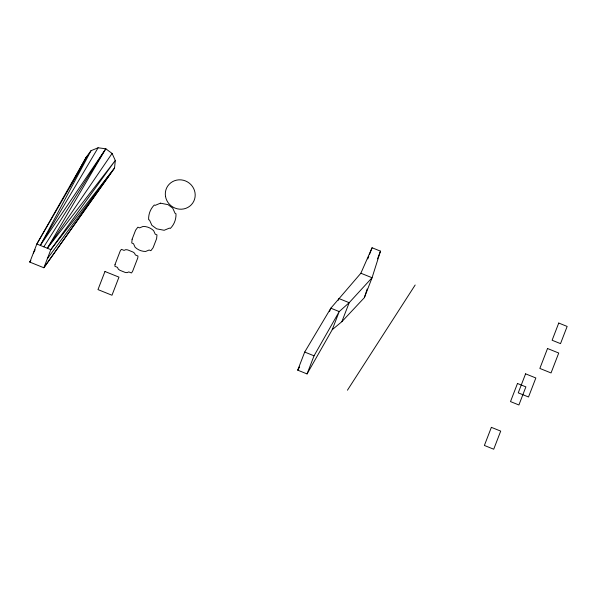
<?xml version="1.0" encoding="UTF-8"?>
<svg xmlns="http://www.w3.org/2000/svg" width="597" height="597" viewBox="0 0 597 597"><rect width="100%" height="100%" fill="white"/><g stroke="black" fill="none" stroke-linecap="round" stroke-linejoin="round"><path stroke-width="0.9" d="M114.549 168.018L115.296 160.474L112.087 153.436L105.788 148.787L98.087 147.787L91.042 150.69L86.55 156.72L36.835 244.009L29.85 262.113L43.85 267.762L114.549 168.018L50.835 249.658L43.85 267.762L114.549 168.018L47.342 258.71M380.483 251.143L372.065 277.739L364.379 297.649L341.85 321.693L332.238 329.678L307.052 373.923L297.716 370.155L304.701 352.051L330.828 308.186L360.864 273.225L372.08 247.755L380.483 251.143L377.498 258.882M364.379 297.649L367.162 289.03M329.492 311.634L330.828 308.186L339.223 311.574L349.185 302.686L372.065 277.739L360.864 273.225M307.052 373.923L314.037 355.819L339.223 311.574L332.238 329.678M338.253 300.276L338.917 298.545L349.185 302.686L341.85 321.693M367.767 258.934L368.767 256.352M369.431 254.635L372.08 247.755M40.335 245.419L91.042 150.69L36.835 244.009L50.835 249.658L115.296 160.474L47.335 248.248L105.788 148.787L40.335 245.419L98.087 147.787M30.731 260.479L29.85 262.113L30.775 260.493M78.2 172.242L79.08 170.608M79.953 168.973L80.834 167.339M81.714 165.712L86.55 156.72L71.67 183.667M33.342 253.061L35.148 249.792M69.864 186.928L70.767 185.294M297.716 370.155L299.619 366.968M43.835 246.83L105.788 148.787M347.432 390.214L415.169 285.008M47.335 248.248L112.087 153.436M101.624 185.212L103.871 182.234M106.117 179.257L110.057 174.048M304.701 352.051L314.037 355.819M115.049 264.411L114.863 266.299L117.49 267.359L118.288 269.12L119.863 270.277L125.116 272.396L127.042 272.65L128.803 271.919L131.43 272.978L132.549 271.471L137.788 257.897L137.974 256.009L135.355 254.949L134.549 253.188L132.974 252.031L127.728 249.912L125.803 249.658L124.042 250.389L121.415 249.33L120.288 250.837L115.049 264.411M132.116 239.233L131.75 243.009L133.497 243.71L135.101 247.233A14.731 14.164 32.8 0 0 145.601 251.464L149.123 250.016L150.869 250.718L153.116 247.703L156.615 238.651L156.981 234.882L155.235 234.173L153.63 230.651A14.731 14.164 32.8 0 0 143.131 226.42L139.608 227.867L137.862 227.166L135.609 230.181L132.116 239.233M104.968 271.493L97.983 289.597L111.982 295.239L118.967 277.135L104.968 271.493M491.368 427.348L484.383 445.452L493.719 449.213L500.704 431.109L491.368 427.348M517.487 383.483L510.502 401.587L518.905 404.975L525.89 386.871L517.487 383.483M525.584 373.834L518.248 392.848L528.517 396.99L535.852 377.976L525.584 373.834M547.531 348.514L539.845 368.431L551.046 372.946L558.732 353.028L547.531 348.514M558.747 323.044L552.113 340.245L560.516 343.633L567.15 326.432L558.747 323.044M160.459 203.174L155.183 205.353L154.302 205.002A20.895 20.082 32.8 0 0 148.631 219.711L149.504 220.062L151.907 225.345L156.63 228.823L164.16 230.285L169.444 228.106L170.317 228.457A20.895 20.082 32.8 0 0 175.988 213.748L175.115 213.398L172.712 208.122L167.988 204.637L160.459 203.174M165.511 196.42A15.119 14.529 32.8 0 0 189.756 206.196A15.119 14.529 32.8 0 0 185.495 180.943A15.119 14.529 32.8 0 0 165.511 196.42"/></g></svg>
